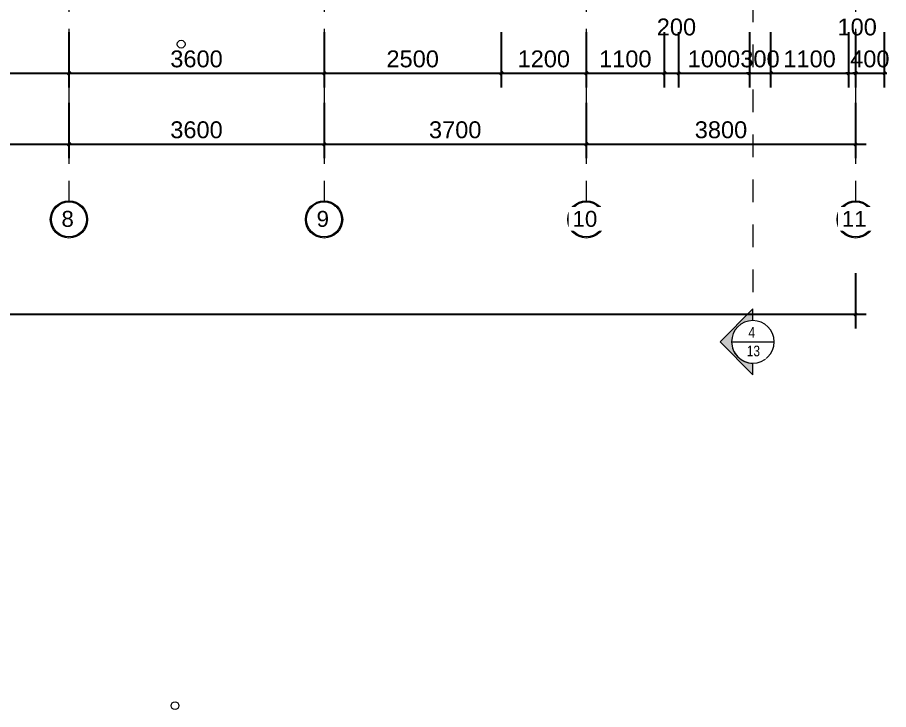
# Model space of a CAD drawing. Header units: millimetres. Extents: x -20510 to 108935, y -243239 to 20306.
# Drawn here: x 25323 to 37614, y -220178 to -210412 of the extents above; entities that cross this region are included whole.
import ezdxf

# ---------------------------------------------------------------- set-up
doc = ezdxf.new("R2010")
doc.units = ezdxf.units.MM
for name, pattern in [('Abgebrochen', [714.375, 476.25, -238.125]), ('Aligning Line', [635, 317.5, -317.5]), ('Hidden', [714.375, 476.25, -238.125])]:
    doc.linetypes.add(name, pattern=pattern)
for name, color, linetype, lineweight in [('A-ANNO-DIMS', 1, 'Continuous', 9), ('A-DETL', 8, 'Continuous', 9), ('G-ANNO-SYMB', 6, 'Abgebrochen', 9), ('S-GRID', 1, 'Continuous', 9), ('S-GRID-IDEN', 1, 'Continuous', 9)]:
    doc.layers.add(name, color=color, linetype=linetype, lineweight=lineweight)
doc.styles.add('Arial', font='arial.ttf', dxfattribs={"width": 0.8, "height": 250})
doc.styles.add('Arial_2', font='arial.ttf', dxfattribs={"height": 300})
doc.styles.add('Arial_5', font='arial.ttf', dxfattribs={"height": 238.125})
doc.dimstyles.new('SecretInternalLinAngDimStyle5p4736185', dxfattribs={"dimscale": 304.8, "dimtxt": 242.94927, "dimasz": 0.130208, "dimexe": 0.656168, "dimexo": 0.0625, "dimgap": 0.260417, "dimtad": 1, "dimdec": 0, "dimrnd": 100, "dimzin": 0, "dimdsep": 46, "dimtxsty": 'Arial_5', "dimblk1": 'OBLIQUE', "dimblk2": 'OBLIQUE', "dimsah": 1, "dimcen": 0.09, "dimdle": 0.492126, "dimazin": 0, "dimtfac": 1, "dimtdec": 4, "dimtix": 1, "dimtmove": 0, "dimatfit": 3, "dimfxl": 2.624672, "dimfxlon": 1, "dimtvp": 1, "dimtolj": 1, "dimtzin": 0, "dimarcsym": 2})
doc.dimstyles.new('SecretInternalLinAngDimStyle5p4736185_1', dxfattribs={"dimscale": 304.8, "dimtxt": 242.94927, "dimasz": 0.130208, "dimexe": 0.656168, "dimexo": 0.0625, "dimgap": 0.260417, "dimtad": 1, "dimdec": 0, "dimrnd": 100, "dimzin": 0, "dimdsep": 46, "dimtxsty": 'Arial_5', "dimblk1": 'OBLIQUE', "dimblk2": 'OBLIQUE', "dimsah": 1, "dimcen": 0.09, "dimdle": 0.492126, "dimazin": 0, "dimtfac": 1, "dimtdec": 4, "dimtix": 1, "dimtmove": 2, "dimatfit": 3, "dimfxl": 2.624672, "dimfxlon": 1, "dimtvp": 1, "dimtolj": 1, "dimtzin": 0, "dimarcsym": 2})

# ---------------------------------------------------------------- blocks, each defined once
blk = doc.blocks.new('Section - CAT DUNG-122916-07_MẶT BẰNG MÁI')
at = {"layer": 'G-ANNO-SYMB', "linetype": 'Continuous'}
h = blk.add_hatch(color=256, dxfattribs=at)
edge = h.paths.add_edge_path()
edge.add_line((0.18, 0), (-2, 0))
edge.add_arc((-6, 0), 4, 0, 90)
edge.add_arc((-6, 0), 4, 90, 180)
edge.add_line((-10, 0), (-12.18, 0))
edge.add_line((-12.18, 0), (-6, 6.18))
edge.add_line((-6, 6.18), (0.18, 0))
for p, q in [((-6, 6.18), (-12.18, 0)), ((0.18, 0), (-6, 6.18)), ((-12.18, 0), (-10, 0)), ((-2, 0), (0.18, 0))]:
    blk.add_line(p, q, dxfattribs=at)
for start, end in [(360, 180), (90, 180), (0, 90), (180, 360)]:
    blk.add_arc((-6, 0), 4, start, end, dxfattribs=at)
blk = doc.blocks.new('Grid - TRUC  D1-102336-07_MẶT BẰNG MÁI')
at = {"layer": 'S-GRID-IDEN'}
for radius in [3.5, 3.3]:
    blk.add_circle((0, 0), radius, dxfattribs=at)
blk = doc.blocks.new('_Oblique')
at = {"color": 0, "linetype": 'ByBlock', "lineweight": -2}
blk.add_line((-0.5, -0.5), (0.5, 0.5), dxfattribs=at)
blk = doc.blocks.new('DIMBLOCK1-07_MẶT BẰNG MÁI')
at = {"layer": 'A-ANNO-DIMS', "color": 0, "lineweight": -2, "transparency": 16777216}
for p, q in [((550, -214019), (550, -214800)), ((37150, -214019), (37150, -214800)), ((400, -214600), (37300, -214600))]:
    blk.add_line(p, q, dxfattribs=at)
at = {"layer": 'Defpoints', "color": 0, "transparency": 16777216}
for p in [(550, -214000), (37150, -214000), (37150, -214600)]:
    blk.add_point(p, dxfattribs=at)
at = {"layer": 'A-ANNO-DIMS', "color": 0, "lineweight": -2, "transparency": 16777216, "xscale": 39.6875, "yscale": 39.6875, "zscale": 39.6875, "rotation": 180}
blk.add_blockref('_Oblique', (550, -214600), dxfattribs=at)
at = {"layer": 'A-ANNO-DIMS', "color": 0, "lineweight": -2, "transparency": 16777216, "xscale": 39.6875, "yscale": 39.6875, "zscale": 39.6875}
blk.add_blockref('_Oblique', (37150, -214600), dxfattribs=at)
at = {"layer": 'A-ANNO-DIMS', "color": 0, "transparency": 16777216, "insert": (18850, -214399), "char_height": 238.1, "width": 824.16, "attachment_point": 5, "style": 'Arial_5'}
blk.add_mtext('\\A1;36600', dxfattribs=at)
blk = doc.blocks.new('DIMBLOCK8-07_MẶT BẰNG MÁI')
at = {"layer": 'A-ANNO-DIMS', "color": 0, "lineweight": -2, "transparency": 16777216}
for p, q in [((22450, -211619), (22450, -212400)), ((26050, -211619), (26050, -212400)), ((22300, -212200), (26200, -212200))]:
    blk.add_line(p, q, dxfattribs=at)
at = {"layer": 'Defpoints', "color": 0, "transparency": 16777216}
for p in [(22450, -211600), (26050, -211600), (26050, -212200)]:
    blk.add_point(p, dxfattribs=at)
at = {"layer": 'A-ANNO-DIMS', "color": 0, "lineweight": -2, "transparency": 16777216, "xscale": 39.6875, "yscale": 39.6875, "zscale": 39.6875, "rotation": 180}
blk.add_blockref('_Oblique', (22450, -212200), dxfattribs=at)
at = {"layer": 'A-ANNO-DIMS', "color": 0, "lineweight": -2, "transparency": 16777216, "xscale": 39.6875, "yscale": 39.6875, "zscale": 39.6875}
blk.add_blockref('_Oblique', (26050, -212200), dxfattribs=at)
at = {"layer": 'A-ANNO-DIMS', "color": 0, "transparency": 16777216, "insert": (24250, -211999), "char_height": 238.1, "width": 659.33, "attachment_point": 5, "style": 'Arial_5'}
blk.add_mtext('\\A1;3600', dxfattribs=at)
blk = doc.blocks.new('DIMBLOCK9-07_MẶT BẰNG MÁI')
at = {"layer": 'A-ANNO-DIMS', "color": 0, "lineweight": -2, "transparency": 16777216}
for p, q in [((26050, -211619), (26050, -212400)), ((29650, -211619), (29650, -212400)), ((25900, -212200), (29800, -212200))]:
    blk.add_line(p, q, dxfattribs=at)
at = {"layer": 'Defpoints', "color": 0, "transparency": 16777216}
for p in [(26050, -211600), (29650, -211600), (29650, -212200)]:
    blk.add_point(p, dxfattribs=at)
at = {"layer": 'A-ANNO-DIMS', "color": 0, "lineweight": -2, "transparency": 16777216, "xscale": 39.6875, "yscale": 39.6875, "zscale": 39.6875, "rotation": 180}
blk.add_blockref('_Oblique', (26050, -212200), dxfattribs=at)
at = {"layer": 'A-ANNO-DIMS', "color": 0, "lineweight": -2, "transparency": 16777216, "xscale": 39.6875, "yscale": 39.6875, "zscale": 39.6875}
blk.add_blockref('_Oblique', (29650, -212200), dxfattribs=at)
at = {"layer": 'A-ANNO-DIMS', "color": 0, "transparency": 16777216, "insert": (27850, -211999), "char_height": 238.1, "width": 659.33, "attachment_point": 5, "style": 'Arial_5'}
blk.add_mtext('\\A1;3600', dxfattribs=at)
blk = doc.blocks.new('DIMBLOCK10-07_MẶT BẰNG MÁI')
at = {"layer": 'A-ANNO-DIMS', "color": 0, "lineweight": -2, "transparency": 16777216}
for p, q in [((29650, -211619), (29650, -212400)), ((33350, -211619), (33350, -212400)), ((29500, -212200), (33500, -212200))]:
    blk.add_line(p, q, dxfattribs=at)
at = {"layer": 'Defpoints', "color": 0, "transparency": 16777216}
for p in [(29650, -211600), (33350, -211600), (33350, -212200)]:
    blk.add_point(p, dxfattribs=at)
at = {"layer": 'A-ANNO-DIMS', "color": 0, "lineweight": -2, "transparency": 16777216, "xscale": 39.6875, "yscale": 39.6875, "zscale": 39.6875, "rotation": 180}
blk.add_blockref('_Oblique', (29650, -212200), dxfattribs=at)
at = {"layer": 'A-ANNO-DIMS', "color": 0, "lineweight": -2, "transparency": 16777216, "xscale": 39.6875, "yscale": 39.6875, "zscale": 39.6875}
blk.add_blockref('_Oblique', (33350, -212200), dxfattribs=at)
at = {"layer": 'A-ANNO-DIMS', "color": 0, "transparency": 16777216, "insert": (31500, -211999), "char_height": 238.1, "width": 659.33, "attachment_point": 5, "style": 'Arial_5'}
blk.add_mtext('\\A1;3700', dxfattribs=at)
blk = doc.blocks.new('DIMBLOCK11-07_MẶT BẰNG MÁI')
at = {"layer": 'A-ANNO-DIMS', "color": 0, "lineweight": -2, "transparency": 16777216}
for p, q in [((33350, -211619), (33350, -212400)), ((37150, -211619), (37150, -212400)), ((33200, -212200), (37300, -212200))]:
    blk.add_line(p, q, dxfattribs=at)
at = {"layer": 'Defpoints', "color": 0, "transparency": 16777216}
for p in [(33350, -211600), (37150, -211600), (37150, -212200)]:
    blk.add_point(p, dxfattribs=at)
at = {"layer": 'A-ANNO-DIMS', "color": 0, "lineweight": -2, "transparency": 16777216, "xscale": 39.6875, "yscale": 39.6875, "zscale": 39.6875, "rotation": 180}
blk.add_blockref('_Oblique', (33350, -212200), dxfattribs=at)
at = {"layer": 'A-ANNO-DIMS', "color": 0, "lineweight": -2, "transparency": 16777216, "xscale": 39.6875, "yscale": 39.6875, "zscale": 39.6875}
blk.add_blockref('_Oblique', (37150, -212200), dxfattribs=at)
at = {"layer": 'A-ANNO-DIMS', "color": 0, "transparency": 16777216, "insert": (35250, -211999), "char_height": 238.1, "width": 659.33, "attachment_point": 5, "style": 'Arial_5'}
blk.add_mtext('\\A1;3800', dxfattribs=at)
blk = doc.blocks.new('DIMBLOCK31-07_MẶT BẰNG MÁI')
at = {"layer": 'A-ANNO-DIMS', "color": 0, "lineweight": -2, "transparency": 16777216}
for p, q in [((22550, -210619), (22550, -211400)), ((26050, -210619), (26050, -211400)), ((22400, -211200), (26200, -211200))]:
    blk.add_line(p, q, dxfattribs=at)
at = {"layer": 'Defpoints', "color": 0, "transparency": 16777216}
for p in [(22550, -210600), (26050, -210600), (26050, -211200)]:
    blk.add_point(p, dxfattribs=at)
at = {"layer": 'A-ANNO-DIMS', "color": 0, "lineweight": -2, "transparency": 16777216, "xscale": 39.6875, "yscale": 39.6875, "zscale": 39.6875, "rotation": 180}
blk.add_blockref('_Oblique', (22550, -211200), dxfattribs=at)
at = {"layer": 'A-ANNO-DIMS', "color": 0, "lineweight": -2, "transparency": 16777216, "xscale": 39.6875, "yscale": 39.6875, "zscale": 39.6875}
blk.add_blockref('_Oblique', (26050, -211200), dxfattribs=at)
at = {"layer": 'A-ANNO-DIMS', "color": 0, "transparency": 16777216, "insert": (24300, -210999), "char_height": 238.1, "width": 659.33, "attachment_point": 5, "style": 'Arial_5'}
blk.add_mtext('\\A1;3500', dxfattribs=at)
blk = doc.blocks.new('DIMBLOCK32-07_MẶT BẰNG MÁI')
at = {"layer": 'A-ANNO-DIMS', "color": 0, "lineweight": -2, "transparency": 16777216}
for p, q in [((26050, -210619), (26050, -211400)), ((29650, -210619), (29650, -211400)), ((25900, -211200), (29800, -211200))]:
    blk.add_line(p, q, dxfattribs=at)
at = {"layer": 'Defpoints', "color": 0, "transparency": 16777216}
for p in [(26050, -210600), (29650, -210600), (29650, -211200)]:
    blk.add_point(p, dxfattribs=at)
at = {"layer": 'A-ANNO-DIMS', "color": 0, "lineweight": -2, "transparency": 16777216, "xscale": 39.6875, "yscale": 39.6875, "zscale": 39.6875, "rotation": 180}
blk.add_blockref('_Oblique', (26050, -211200), dxfattribs=at)
at = {"layer": 'A-ANNO-DIMS', "color": 0, "lineweight": -2, "transparency": 16777216, "xscale": 39.6875, "yscale": 39.6875, "zscale": 39.6875}
blk.add_blockref('_Oblique', (29650, -211200), dxfattribs=at)
at = {"layer": 'A-ANNO-DIMS', "color": 0, "transparency": 16777216, "insert": (27850, -210999), "char_height": 238.1, "width": 659.33, "attachment_point": 5, "style": 'Arial_5'}
blk.add_mtext('\\A1;3600', dxfattribs=at)
blk = doc.blocks.new('DIMBLOCK33-07_MẶT BẰNG MÁI')
at = {"layer": 'A-ANNO-DIMS', "color": 0, "lineweight": -2, "transparency": 16777216}
for p, q in [((29650, -210619), (29650, -211400)), ((32150, -210619), (32150, -211400)), ((29500, -211200), (32300, -211200))]:
    blk.add_line(p, q, dxfattribs=at)
at = {"layer": 'Defpoints', "color": 0, "transparency": 16777216}
for p in [(29650, -210600), (32150, -210600), (32150, -211200)]:
    blk.add_point(p, dxfattribs=at)
at = {"layer": 'A-ANNO-DIMS', "color": 0, "lineweight": -2, "transparency": 16777216, "xscale": 39.6875, "yscale": 39.6875, "zscale": 39.6875, "rotation": 180}
blk.add_blockref('_Oblique', (29650, -211200), dxfattribs=at)
at = {"layer": 'A-ANNO-DIMS', "color": 0, "lineweight": -2, "transparency": 16777216, "xscale": 39.6875, "yscale": 39.6875, "zscale": 39.6875}
blk.add_blockref('_Oblique', (32150, -211200), dxfattribs=at)
at = {"layer": 'A-ANNO-DIMS', "color": 0, "transparency": 16777216, "insert": (30900, -210999), "char_height": 238.1, "width": 659.33, "attachment_point": 5, "style": 'Arial_5'}
blk.add_mtext('\\A1;2500', dxfattribs=at)
blk = doc.blocks.new('DIMBLOCK34-07_MẶT BẰNG MÁI')
at = {"layer": 'A-ANNO-DIMS', "color": 0, "lineweight": -2, "transparency": 16777216}
for p, q in [((32150, -210619), (32150, -211400)), ((33350, -210619), (33350, -211400)), ((32000, -211200), (33500, -211200))]:
    blk.add_line(p, q, dxfattribs=at)
at = {"layer": 'Defpoints', "color": 0, "transparency": 16777216}
for p in [(32150, -210600), (33350, -210600), (33350, -211200)]:
    blk.add_point(p, dxfattribs=at)
at = {"layer": 'A-ANNO-DIMS', "color": 0, "lineweight": -2, "transparency": 16777216, "xscale": 39.6875, "yscale": 39.6875, "zscale": 39.6875, "rotation": 180}
blk.add_blockref('_Oblique', (32150, -211200), dxfattribs=at)
at = {"layer": 'A-ANNO-DIMS', "color": 0, "lineweight": -2, "transparency": 16777216, "xscale": 39.6875, "yscale": 39.6875, "zscale": 39.6875}
blk.add_blockref('_Oblique', (33350, -211200), dxfattribs=at)
at = {"layer": 'A-ANNO-DIMS', "color": 0, "transparency": 16777216, "insert": (32750, -210999), "char_height": 238.1, "width": 659.33, "attachment_point": 5, "style": 'Arial_5'}
blk.add_mtext('\\A1;1200', dxfattribs=at)
blk = doc.blocks.new('DIMBLOCK35-07_MẶT BẰNG MÁI')
at = {"layer": 'A-ANNO-DIMS', "color": 0, "lineweight": -2, "transparency": 16777216}
for p, q in [((33350, -210619), (33350, -211400)), ((34450, -210619), (34450, -211400)), ((33200, -211200), (34600, -211200))]:
    blk.add_line(p, q, dxfattribs=at)
at = {"layer": 'Defpoints', "color": 0, "transparency": 16777216}
for p in [(33350, -210600), (34450, -210600), (34450, -211200)]:
    blk.add_point(p, dxfattribs=at)
at = {"layer": 'A-ANNO-DIMS', "color": 0, "lineweight": -2, "transparency": 16777216, "xscale": 39.6875, "yscale": 39.6875, "zscale": 39.6875, "rotation": 180}
blk.add_blockref('_Oblique', (33350, -211200), dxfattribs=at)
at = {"layer": 'A-ANNO-DIMS', "color": 0, "lineweight": -2, "transparency": 16777216, "xscale": 39.6875, "yscale": 39.6875, "zscale": 39.6875}
blk.add_blockref('_Oblique', (34450, -211200), dxfattribs=at)
at = {"layer": 'A-ANNO-DIMS', "color": 0, "transparency": 16777216, "insert": (33900, -210999), "char_height": 238.1, "width": 659.33, "attachment_point": 5, "style": 'Arial_5'}
blk.add_mtext('\\A1;1100', dxfattribs=at)
blk = doc.blocks.new('DIMBLOCK36-07_MẶT BẰNG MÁI')
at = {"layer": 'A-ANNO-DIMS', "color": 0, "lineweight": -2, "transparency": 16777216}
for p, q in [((34450, -210619), (34450, -211400)), ((34650, -210619), (34650, -211400)), ((34300, -211200), (34800, -211200))]:
    blk.add_line(p, q, dxfattribs=at)
at = {"layer": 'Defpoints', "color": 0, "transparency": 16777216}
for p in [(34450, -210600), (34650, -210600), (34650, -211200)]:
    blk.add_point(p, dxfattribs=at)
at = {"layer": 'A-ANNO-DIMS', "color": 0, "lineweight": -2, "transparency": 16777216, "xscale": 39.6875, "yscale": 39.6875, "zscale": 39.6875, "rotation": 180}
blk.add_blockref('_Oblique', (34450, -211200), dxfattribs=at)
at = {"layer": 'A-ANNO-DIMS', "color": 0, "lineweight": -2, "transparency": 16777216, "xscale": 39.6875, "yscale": 39.6875, "zscale": 39.6875}
blk.add_blockref('_Oblique', (34650, -211200), dxfattribs=at)
at = {"layer": 'A-ANNO-DIMS', "color": 0, "transparency": 16777216, "insert": (34344, -210428), "char_height": 238.1, "width": 494.5, "attachment_point": 1, "line_spacing_factor": 0.941778, "style": 'Arial_5'}
blk.add_mtext('\\A1;200', dxfattribs=at)
blk = doc.blocks.new('DIMBLOCK37-07_MẶT BẰNG MÁI')
at = {"layer": 'A-ANNO-DIMS', "color": 0, "lineweight": -2, "transparency": 16777216}
for p, q in [((34650, -210619), (34650, -211400)), ((35650, -210619), (35650, -211400)), ((34500, -211200), (35800, -211200))]:
    blk.add_line(p, q, dxfattribs=at)
at = {"layer": 'Defpoints', "color": 0, "transparency": 16777216}
for p in [(34650, -210600), (35650, -210600), (35650, -211200)]:
    blk.add_point(p, dxfattribs=at)
at = {"layer": 'A-ANNO-DIMS', "color": 0, "lineweight": -2, "transparency": 16777216, "xscale": 39.6875, "yscale": 39.6875, "zscale": 39.6875, "rotation": 180}
blk.add_blockref('_Oblique', (34650, -211200), dxfattribs=at)
at = {"layer": 'A-ANNO-DIMS', "color": 0, "lineweight": -2, "transparency": 16777216, "xscale": 39.6875, "yscale": 39.6875, "zscale": 39.6875}
blk.add_blockref('_Oblique', (35650, -211200), dxfattribs=at)
at = {"layer": 'A-ANNO-DIMS', "color": 0, "transparency": 16777216, "insert": (35150, -210999), "char_height": 238.1, "width": 659.33, "attachment_point": 5, "style": 'Arial_5'}
blk.add_mtext('\\A1;1000', dxfattribs=at)
blk = doc.blocks.new('DIMBLOCK38-07_MẶT BẰNG MÁI')
at = {"layer": 'A-ANNO-DIMS', "color": 0, "lineweight": -2, "transparency": 16777216}
for p, q in [((35650, -210619), (35650, -211400)), ((35950, -210619), (35950, -211400)), ((35650, -211200), (35610, -211200)), ((35650, -211200), (35950, -211200)), ((35950, -211200), (35990, -211200))]:
    blk.add_line(p, q, dxfattribs=at)
at = {"layer": 'Defpoints', "color": 0, "transparency": 16777216}
for p in [(35650, -210600), (35950, -210600), (35950, -211200)]:
    blk.add_point(p, dxfattribs=at)
at = {"layer": 'A-ANNO-DIMS', "color": 0, "lineweight": -2, "transparency": 16777216, "xscale": 39.6875, "yscale": 39.6875, "zscale": 39.6875}
blk.add_blockref('_Oblique', (35650, -211200), dxfattribs=at)
at = {"layer": 'A-ANNO-DIMS', "color": 0, "lineweight": -2, "transparency": 16777216, "xscale": 39.6875, "yscale": 39.6875, "zscale": 39.6875, "rotation": 180}
blk.add_blockref('_Oblique', (35950, -211200), dxfattribs=at)
at = {"layer": 'A-ANNO-DIMS', "color": 0, "transparency": 16777216, "insert": (35800, -210999), "char_height": 238.1, "width": 494.5, "attachment_point": 5, "style": 'Arial_5'}
blk.add_mtext('\\A1;300', dxfattribs=at)
blk = doc.blocks.new('DIMBLOCK39-07_MẶT BẰNG MÁI')
at = {"layer": 'A-ANNO-DIMS', "color": 0, "lineweight": -2, "transparency": 16777216}
for p, q in [((35950, -210619), (35950, -211400)), ((37050, -210619), (37050, -211400)), ((35800, -211200), (37200, -211200))]:
    blk.add_line(p, q, dxfattribs=at)
at = {"layer": 'Defpoints', "color": 0, "transparency": 16777216}
for p in [(35950, -210600), (37050, -210600), (37050, -211200)]:
    blk.add_point(p, dxfattribs=at)
at = {"layer": 'A-ANNO-DIMS', "color": 0, "lineweight": -2, "transparency": 16777216, "xscale": 39.6875, "yscale": 39.6875, "zscale": 39.6875, "rotation": 180}
blk.add_blockref('_Oblique', (35950, -211200), dxfattribs=at)
at = {"layer": 'A-ANNO-DIMS', "color": 0, "lineweight": -2, "transparency": 16777216, "xscale": 39.6875, "yscale": 39.6875, "zscale": 39.6875}
blk.add_blockref('_Oblique', (37050, -211200), dxfattribs=at)
at = {"layer": 'A-ANNO-DIMS', "color": 0, "transparency": 16777216, "insert": (36500, -210999), "char_height": 238.1, "width": 659.33, "attachment_point": 5, "style": 'Arial_5'}
blk.add_mtext('\\A1;1100', dxfattribs=at)
blk = doc.blocks.new('DIMBLOCK40-07_MẶT BẰNG MÁI')
at = {"layer": 'A-ANNO-DIMS', "color": 0, "lineweight": -2, "transparency": 16777216}
for p, q in [((37050, -210619), (37050, -211400)), ((37150, -210619), (37150, -211400)), ((37050, -211200), (37010, -211200)), ((37050, -211200), (37150, -211200)), ((37150, -211200), (37190, -211200))]:
    blk.add_line(p, q, dxfattribs=at)
at = {"layer": 'Defpoints', "color": 0, "transparency": 16777216}
for p in [(37050, -210600), (37150, -210600), (37150, -211200)]:
    blk.add_point(p, dxfattribs=at)
at = {"layer": 'A-ANNO-DIMS', "color": 0, "lineweight": -2, "transparency": 16777216, "xscale": 39.6875, "yscale": 39.6875, "zscale": 39.6875}
blk.add_blockref('_Oblique', (37050, -211200), dxfattribs=at)
at = {"layer": 'A-ANNO-DIMS', "color": 0, "lineweight": -2, "transparency": 16777216, "xscale": 39.6875, "yscale": 39.6875, "zscale": 39.6875, "rotation": 180}
blk.add_blockref('_Oblique', (37150, -211200), dxfattribs=at)
at = {"layer": 'A-ANNO-DIMS', "color": 0, "transparency": 16777216, "insert": (36894, -210428), "char_height": 238.1, "width": 494.5, "attachment_point": 1, "line_spacing_factor": 0.941778, "style": 'Arial_5'}
blk.add_mtext('\\A1;100', dxfattribs=at)
blk = doc.blocks.new('DIMBLOCK41-07_MẶT BẰNG MÁI')
at = {"layer": 'A-ANNO-DIMS', "color": 0, "lineweight": -2, "transparency": 16777216}
for p, q in [((37150, -210619), (37150, -211400)), ((37550, -210619), (37550, -211400)), ((37150, -211200), (37110, -211200)), ((37150, -211200), (37550, -211200)), ((37550, -211200), (37590, -211200))]:
    blk.add_line(p, q, dxfattribs=at)
at = {"layer": 'Defpoints', "color": 0, "transparency": 16777216}
for p in [(37150, -210600), (37550, -210600), (37550, -211200)]:
    blk.add_point(p, dxfattribs=at)
at = {"layer": 'A-ANNO-DIMS', "color": 0, "lineweight": -2, "transparency": 16777216, "xscale": 39.6875, "yscale": 39.6875, "zscale": 39.6875}
blk.add_blockref('_Oblique', (37150, -211200), dxfattribs=at)
at = {"layer": 'A-ANNO-DIMS', "color": 0, "lineweight": -2, "transparency": 16777216, "xscale": 39.6875, "yscale": 39.6875, "zscale": 39.6875, "rotation": 180}
blk.add_blockref('_Oblique', (37550, -211200), dxfattribs=at)
at = {"layer": 'A-ANNO-DIMS', "color": 0, "transparency": 16777216, "insert": (37350, -210999), "char_height": 238.1, "width": 494.5, "attachment_point": 5, "style": 'Arial_5'}
blk.add_mtext('\\A1;400', dxfattribs=at)

msp = doc.modelspace()

# ---------------------------------------------------------------- linework, layer by layer
at = {"layer": 'A-DETL'}
for centre in [(27633.7, -210789.9), (27547.2, -220122.7)]:
    msp.add_circle(centre, 55, dxfattribs=at)
at = {"layer": 'G-ANNO-SYMB', "linetype": 'Aligning Line'}
msp.add_line((35700, -193649.9), (35700, -214539.5), dxfattribs=at)
at = {"layer": 'G-ANNO-SYMB', "linetype": 'Continuous'}
msp.add_line((35400, -214989.5), (36000, -214989.5), dxfattribs=at)
at = {"layer": 'S-GRID', "linetype": 'Hidden'}
for p, q in [((26050, -192000), (26050, -213000)), ((29650, -192000), (29650, -213000)), ((33350, -192000), (33350, -213000)), ((37150, -192000), (37150, -213000))]:
    msp.add_line(p, q, dxfattribs=at)

# ---------------------------------------------------------------- block references
at = {"layer": 'G-ANNO-SYMB', "linetype": 'Continuous', "xscale": 74.99999999999996, "yscale": 74.99999999999996, "zscale": 74.99999999999996, "rotation": 89.99999999999957}
msp.add_blockref('Section - CAT DUNG-122916-07_MẶT BẰNG MÁI', (35700, -214539.5), dxfattribs=at)
at = {"layer": 'S-GRID-IDEN', "xscale": 74.99999999999996, "yscale": 74.99999999999996, "zscale": 74.99999999999996, "rotation": 180}
for p in [(26050, -213262.5), (29650, -213262.5), (33350, -213262.5), (37150, -213262.5)]:
    msp.add_blockref('Grid - TRUC  D1-102336-07_MẶT BẰNG MÁI', p, dxfattribs=at)

# ---------------------------------------------------------------- dimensions: what is measured, and where the dimension line sits
at = {"layer": 'A-ANNO-DIMS'}
for base, p1, p2, override, picture, middle in [((34650, -211200), (34450, -210600), (34650, -210600), {"dimpost": '<>', "dimfxl": 200}, 'DIMBLOCK36-07_MẶT BẰNG MÁI', (34591.2, -210587.2)), ((37150, -211200), (37050, -210600), (37150, -210600), {"dimpost": '<>', "dimfxl": 100}, 'DIMBLOCK40-07_MẶT BẰNG MÁI', (37141.2, -210587.2))]:
    dim = msp.add_linear_dim(base=base, p1=p1, p2=p2, dimstyle='SecretInternalLinAngDimStyle5p4736185_1', override=override, dxfattribs=at)
    dim.commit()
    dim.dimension.update_dxf_attribs({"geometry": picture, "text_midpoint": middle, "dimtype": 160})
for base, p1, p2, override, picture, middle in [((26050, -211200), (22550, -210600), (26050, -210600), {"dimpost": '<>', "dimfxl": 3500}, 'DIMBLOCK31-07_MẶT BẰNG MÁI', (24300, -210999)), ((29650, -211200), (26050, -210600), (29650, -210600), {"dimpost": '<>', "dimfxl": 3600}, 'DIMBLOCK32-07_MẶT BẰNG MÁI', (27850, -210999)), ((32150, -211200), (29650, -210600), (32150, -210600), {"dimpost": '<>', "dimfxl": 2500}, 'DIMBLOCK33-07_MẶT BẰNG MÁI', (30900, -210999)), ((33350, -211200), (32150, -210600), (33350, -210600), {"dimpost": '<>', "dimfxl": 1200}, 'DIMBLOCK34-07_MẶT BẰNG MÁI', (32750, -210999)), ((34450, -211200), (33350, -210600), (34450, -210600), {"dimpost": '<>', "dimfxl": 1100}, 'DIMBLOCK35-07_MẶT BẰNG MÁI', (33900, -210999)), ((35650, -211200), (34650, -210600), (35650, -210600), {"dimpost": '<>', "dimfxl": 1000}, 'DIMBLOCK37-07_MẶT BẰNG MÁI', (35150, -210999)), ((35950, -211200), (35650, -210600), (35950, -210600), {"dimpost": '<>', "dimfxl": 300}, 'DIMBLOCK38-07_MẶT BẰNG MÁI', (35800, -210999)), ((37050, -211200), (35950, -210600), (37050, -210600), {"dimpost": '<>', "dimfxl": 1100}, 'DIMBLOCK39-07_MẶT BẰNG MÁI', (36500, -210999)), ((37550, -211200), (37150, -210600), (37550, -210600), {"dimpost": '<>', "dimfxl": 400}, 'DIMBLOCK41-07_MẶT BẰNG MÁI', (37350, -210999)), ((26050, -212200), (22450, -211600), (26050, -211600), {"dimpost": '<>', "dimfxl": 3600}, 'DIMBLOCK8-07_MẶT BẰNG MÁI', (24250, -211999)), ((29650, -212200), (26050, -211600), (29650, -211600), {"dimpost": '<>', "dimfxl": 3600}, 'DIMBLOCK9-07_MẶT BẰNG MÁI', (27850, -211999)), ((33350, -212200), (29650, -211600), (33350, -211600), {"dimpost": '<>', "dimfxl": 3700}, 'DIMBLOCK10-07_MẶT BẰNG MÁI', (31500, -211999)), ((37150, -212200), (33350, -211600), (37150, -211600), {"dimpost": '<>', "dimfxl": 3800}, 'DIMBLOCK11-07_MẶT BẰNG MÁI', (35250, -211999))]:
    dim = msp.add_linear_dim(base=base, p1=p1, p2=p2, dimstyle='SecretInternalLinAngDimStyle5p4736185', override=override, dxfattribs=at)
    dim.commit()
    dim.dimension.update_dxf_attribs({"geometry": picture, "text_midpoint": middle})

# ---------------------------------------------------------------- next in the draw order: texts
at = {"layer": 'G-ANNO-SYMB', "linetype": 'Continuous', "insert": (35637.5, -214781.7), "char_height": 150, "width": 115.443, "attachment_point": 1, "style": 'Arial', "bg_fill": 3, "box_fill_scale": 1.25, "bg_fill_color": 9, "bg_fill_true_color": 13158600, "bg_fill_transparency": 0}
msp.add_mtext('4', dxfattribs=at)
at = {"layer": 'S-GRID-IDEN', "char_height": 225, "attachment_point": 1, "style": 'Arial_2', "bg_fill": 3, "box_fill_scale": 1.25, "bg_fill_color": 9, "bg_fill_true_color": 13158600, "bg_fill_transparency": 0}
for s, insert, width in [('8', (25944.4, -213141.9), 216.456), ('9', (29544.4, -213141.9), 216.456), ('10', (33155.1, -213141.9), 432.911), ('11', (36955.1, -213141.9), 432.911)]:
    msp.add_mtext(s, dxfattribs=dict(at, insert=insert, width=width))

# ---------------------------------------------------------------- next in the draw order: texts
at = {"layer": 'G-ANNO-SYMB', "linetype": 'Continuous', "insert": (35614.2, -215043.1), "char_height": 150, "width": 230.886, "attachment_point": 1, "style": 'Arial', "bg_fill": 3, "box_fill_scale": 1.25, "bg_fill_color": 9, "bg_fill_true_color": 13158600, "bg_fill_transparency": 0}
msp.add_mtext('13', dxfattribs=at)

# ---------------------------------------------------------------- next in the draw order: dimensions: what is measured, and where the dimension line sits
at = {"layer": 'A-ANNO-DIMS'}
dim = msp.add_linear_dim(base=(37150, -214600), p1=(550, -214000), p2=(37150, -214000), dimstyle='SecretInternalLinAngDimStyle5p4736185', override={"dimpost": '<>', "dimfxl": 36600}, dxfattribs=at)
dim.commit()
dim.dimension.update_dxf_attribs({"geometry": 'DIMBLOCK1-07_MẶT BẰNG MÁI', "text_midpoint": (18850, -214399)})

doc.saveas('drawing.dxf')
